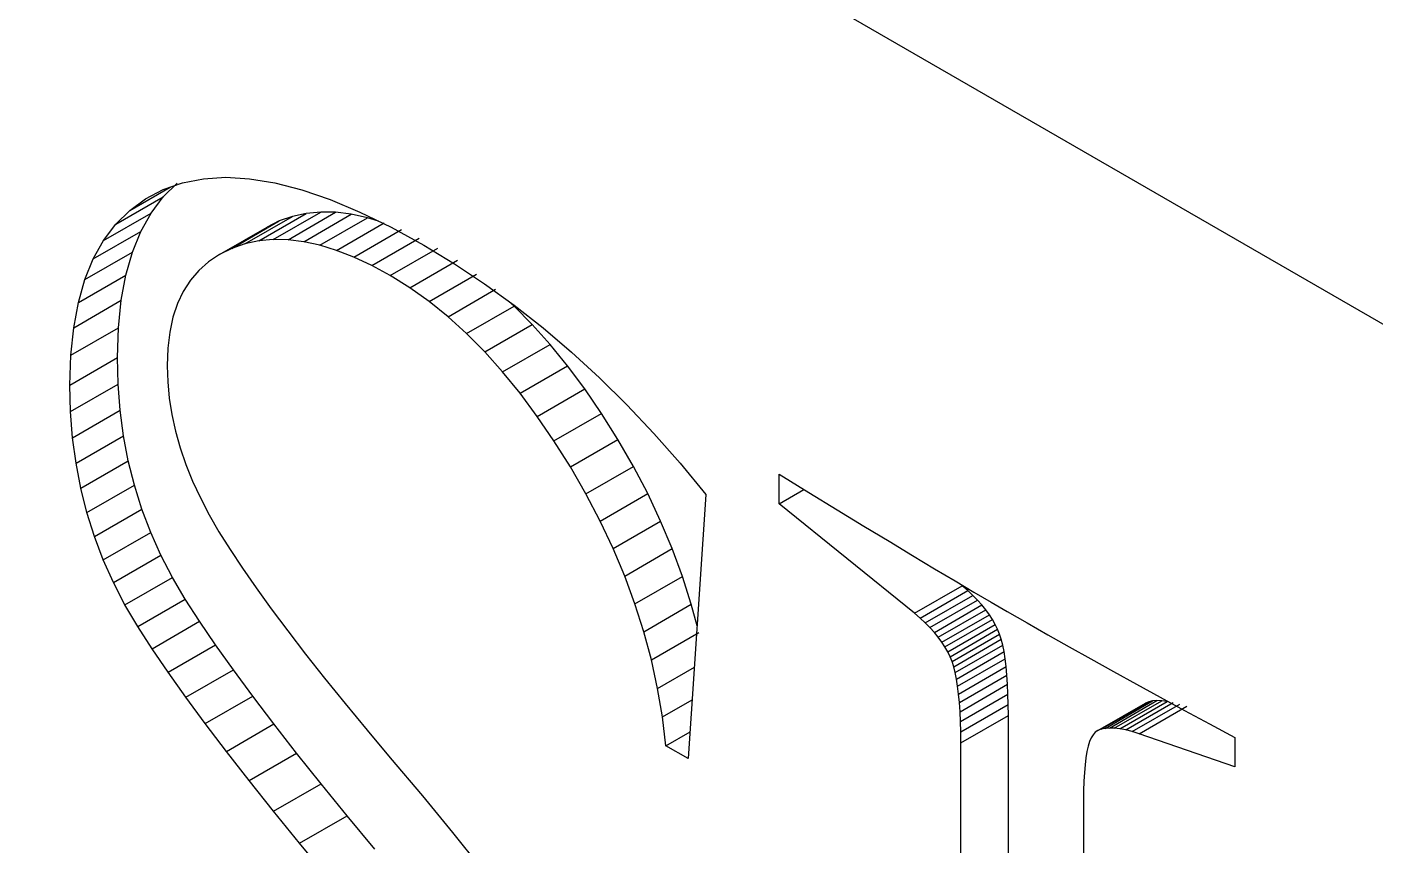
# Model space of a CAD drawing. Header units: millimetres. Extents: x 98 to 524, y -2487 to -1043.
# Drawn here: x 269.59 to 271.595, y -1259.02 to -1257.803 of the extents above; entities that cross this region are included whole.
import ezdxf

# ---------------------------------------------------------------- set-up
doc = ezdxf.new("R2010")
doc.units = ezdxf.units.MM
doc.layers.get('0').update_dxf_attribs({"lineweight": 18})

msp = doc.modelspace()

# ---------------------------------------------------------------- linework, layer by layer
at = {"color": 7, "lineweight": -3, "ltscale": 0.265362}
msp.add_line((272.784, -1258.9251), (263.5916, -1253.6179), dxfattribs=at)
at = {"color": 7, "lineweight": -3, "ltscale": 0.000790478}
msp.add_line((269.821, -1258.0346), (269.8521, -1258.0286), dxfattribs=at)
at = {"color": 7, "lineweight": -3, "ltscale": 0.000832655}
msp.add_line((269.8521, -1258.0286), (269.8853, -1258.0266), dxfattribs=at)
at = {"color": 7, "lineweight": -3, "ltscale": 0.000887785}
msp.add_line((269.8853, -1258.0266), (269.9207, -1258.0288), dxfattribs=at)
at = {"color": 7, "lineweight": -3, "ltscale": 0.000954245}
msp.add_line((269.9207, -1258.0288), (269.9584, -1258.035), dxfattribs=at)
at = {"color": 7, "lineweight": -3, "ltscale": 0.001735}
msp.add_line((269.7423, -1258.0759), (269.8024, -1258.0412), dxfattribs=at)
at = {"color": 7, "lineweight": -3, "ltscale": 0.000744145}
msp.add_line((269.7658, -1258.0586), (269.7922, -1258.0448), dxfattribs=at)
at = {"color": 7, "lineweight": -3, "ltscale": 0.000764178}
msp.add_line((269.7922, -1258.0448), (269.821, -1258.0346), dxfattribs=at)
at = {"color": 7, "lineweight": -3, "ltscale": 0.00073235}
for p, q in [((269.7922, -1258.0557), (269.813, -1258.0351)), ((269.7215, -1258.0965), (269.7423, -1258.0759))]:
    msp.add_line(p, q, dxfattribs=at)
at = {"color": 7, "lineweight": -3, "ltscale": 0.001029}
for p, q in [((269.9584, -1258.035), (269.9983, -1258.0453)), ((270.3936, -1258.307), (270.3676, -1258.2751)), ((270.3229, -1258.3478), (270.2969, -1258.3159))]:
    msp.add_line(p, q, dxfattribs=at)
at = {"color": 7, "lineweight": -3, "ltscale": 0.001111}
msp.add_line((269.9983, -1258.0453), (270.0403, -1258.0598), dxfattribs=at)
at = {"color": 7, "lineweight": -3, "ltscale": 0.002041}
for p, q in [((269.7215, -1258.0965), (269.7922, -1258.0557)), ((269.7034, -1258.1205), (269.7741, -1258.0797)), ((269.8941, -1258.1323), (269.9648, -1258.0915)), ((269.9137, -1258.1255), (269.9845, -1258.0847)), ((269.9343, -1258.121), (270.005, -1258.0802)), ((269.9779, -1258.1194), (270.0486, -1258.0786)), ((270.0011, -1258.1223), (270.0718, -1258.0814)), ((270.0251, -1258.1275), (270.0958, -1258.0867)), ((269.6882, -1258.1479), (269.7589, -1258.1071)), ((269.8759, -1258.1414), (269.9466, -1258.1005)), ((270.05, -1258.1352), (270.1207, -1258.0943)), ((270.0758, -1258.1453), (270.1465, -1258.1044)), ((270.1024, -1258.1578), (270.1731, -1258.1169)), ((270.13, -1258.1727), (270.2007, -1258.1319)), ((269.6757, -1258.1787), (269.7464, -1258.1379)), ((270.1591, -1258.1908), (270.2298, -1258.15)), ((269.666, -1258.2128), (269.7367, -1258.172)), ((270.1877, -1258.2112), (270.2584, -1258.1704)), ((270.2158, -1258.234), (270.2865, -1258.1931)), ((269.6591, -1258.2504), (269.7298, -1258.2095)), ((270.2433, -1258.259), (270.3141, -1258.2182)), ((269.6549, -1258.2913), (269.7256, -1258.2504)), ((270.2704, -1258.2863), (270.3411, -1258.2455)), ((270.2969, -1258.3159), (270.3676, -1258.2751)), ((269.6535, -1258.3356), (269.7242, -1258.2947)), ((270.3229, -1258.3478), (270.3936, -1258.307)), ((269.6545, -1258.3751), (269.7252, -1258.3343)), ((270.3484, -1258.3821), (270.4191, -1258.3412)), ((269.6575, -1258.4139), (269.7283, -1258.3731)), ((270.3734, -1258.4186), (270.4441, -1258.3777)), ((269.6626, -1258.4518), (269.7333, -1258.411)), ((270.3978, -1258.4574), (270.4685, -1258.4165)), ((269.6696, -1258.489), (269.7403, -1258.4481)), ((270.421, -1258.4975), (270.4917, -1258.4567)), ((269.6787, -1258.5253), (269.7494, -1258.4845)), ((270.4422, -1258.5379), (270.5129, -1258.4971)), ((269.6898, -1258.5608), (269.7605, -1258.52)), ((269.7029, -1258.5955), (269.7736, -1258.5547)), ((270.4614, -1258.5786), (270.5321, -1258.5378)), ((269.718, -1258.6294), (269.7887, -1258.5886)), ((270.4786, -1258.6196), (270.5493, -1258.5788)), ((269.7351, -1258.6625), (269.8058, -1258.6217)), ((270.4938, -1258.6609), (270.5645, -1258.6201)), ((270.9098, -1258.675), (270.9805, -1258.6341)), ((269.7543, -1258.6948), (269.825, -1258.654)), ((270.918, -1258.6821), (270.9888, -1258.6413)), ((270.9257, -1258.6892), (270.9964, -1258.6484)), ((270.507, -1258.7025), (270.5777, -1258.6617)), ((270.9327, -1258.6964), (271.0034, -1258.6556)), ((270.9392, -1258.7035), (271.0099, -1258.6627)), ((270.9451, -1258.7107), (271.0158, -1258.6699)), ((269.7757, -1258.7277), (269.8464, -1258.6869)), ((270.9503, -1258.7179), (271.021, -1258.6771)), ((270.955, -1258.7251), (271.0257, -1258.6843)), ((270.9591, -1258.7323), (271.0298, -1258.6915)), ((270.5183, -1258.7445), (270.589, -1258.7036)), ((270.9626, -1258.7396), (271.0333, -1258.6987)), ((270.9655, -1258.7468), (271.0362, -1258.706)), ((270.968, -1258.7546), (271.0387, -1258.7137)), ((269.7995, -1258.7628), (269.8702, -1258.7219)), ((270.9702, -1258.7633), (271.0409, -1258.7224)), ((270.9722, -1258.7729), (271.0429, -1258.7321)), ((270.9738, -1258.7836), (271.0446, -1258.7428)), ((270.9753, -1258.7952), (271.046, -1258.7544)), ((269.8259, -1258.7999), (269.8966, -1258.7591)), ((270.9765, -1258.8078), (271.0472, -1258.767)), ((270.9774, -1258.8214), (271.0481, -1258.7806)), ((270.978, -1258.8359), (271.0487, -1258.7951)), ((269.8548, -1258.8391), (269.9255, -1258.7983)), ((270.9784, -1258.8514), (271.0491, -1258.8106)), ((271.1826, -1258.8494), (271.2533, -1258.8086)), ((271.1874, -1258.8474), (271.2581, -1258.8066)), ((271.1931, -1258.8462), (271.2638, -1258.8054)), ((271.1996, -1258.8457), (271.2703, -1258.8049)), ((271.2068, -1258.8459), (271.2776, -1258.8051)), ((271.2149, -1258.8469), (271.2856, -1258.8061)), ((271.2335, -1258.851), (271.3042, -1258.8102)), ((271.244, -1258.8542), (271.3147, -1258.8134)), ((270.9785, -1258.8679), (271.0493, -1258.8271)), ((269.8861, -1258.8804), (269.9568, -1258.8396)), ((269.9199, -1258.9238), (269.9906, -1258.883)), ((269.9563, -1258.9693), (270.027, -1258.9285)), ((269.9951, -1259.0169), (270.0658, -1258.9761))]:
    msp.add_line(p, q, dxfattribs=at)
at = {"color": 7, "lineweight": -3, "ltscale": 0.000730186}
msp.add_line((269.7423, -1258.0759), (269.7658, -1258.0586), dxfattribs=at)
at = {"color": 7, "lineweight": -3, "ltscale": 0.00075058}
msp.add_line((269.7741, -1258.0797), (269.7922, -1258.0557), dxfattribs=at)
at = {"color": 7, "lineweight": -3, "ltscale": 0.001199}
msp.add_line((270.0403, -1258.0598), (270.0846, -1258.0783), dxfattribs=at)
at = {"color": 7, "lineweight": -3, "ltscale": 0.000783975}
msp.add_line((269.7589, -1258.1071), (269.7741, -1258.0797), dxfattribs=at)
at = {"color": 7, "lineweight": -3, "ltscale": 0.00050839}
msp.add_line((269.9648, -1258.0915), (269.9466, -1258.1005), dxfattribs=at)
at = {"color": 7, "lineweight": -3, "ltscale": 0.002042}
for p, q in [((269.9556, -1258.119), (270.0264, -1258.0782)), ((271.2238, -1258.8486), (271.2945, -1258.8078))]:
    msp.add_line(p, q, dxfattribs=at)
at = {"color": 7, "lineweight": -3, "ltscale": 0.000520097}
for p, q in [((269.9845, -1258.0847), (269.9648, -1258.0915)), ((269.9137, -1258.1255), (269.8941, -1258.1323))]:
    msp.add_line(p, q, dxfattribs=at)
at = {"color": 7, "lineweight": -3, "ltscale": 0.000524948}
msp.add_line((270.005, -1258.0802), (269.9845, -1258.0847), dxfattribs=at)
at = {"color": 7, "lineweight": -3, "ltscale": 0.000537222}
msp.add_line((270.0264, -1258.0782), (270.005, -1258.0802), dxfattribs=at)
at = {"color": 7, "lineweight": -3, "ltscale": 0.00055666}
msp.add_line((270.0486, -1258.0786), (270.0264, -1258.0782), dxfattribs=at)
at = {"color": 7, "lineweight": -3, "ltscale": 0.000582977}
msp.add_line((270.0718, -1258.0814), (270.0486, -1258.0786), dxfattribs=at)
at = {"color": 7, "lineweight": -3, "ltscale": 0.000614606}
for p, q in [((270.0958, -1258.0867), (270.0718, -1258.0814)), ((270.0251, -1258.1275), (270.0011, -1258.1223))]:
    msp.add_line(p, q, dxfattribs=at)
at = {"color": 7, "lineweight": -3, "ltscale": 0.001292}
msp.add_line((270.0846, -1258.0783), (270.1311, -1258.1009), dxfattribs=at)
at = {"color": 7, "lineweight": -3, "ltscale": 0.000434744}
msp.add_line((270.1124, -1258.0918), (270.0958, -1258.0867), dxfattribs=at)
at = {"color": 7, "lineweight": -3, "ltscale": 0.000750885}
msp.add_line((269.7034, -1258.1205), (269.7215, -1258.0965), dxfattribs=at)
at = {"color": 7, "lineweight": -3, "ltscale": 0.000829938}
msp.add_line((269.7464, -1258.1379), (269.7589, -1258.1071), dxfattribs=at)
at = {"color": 7, "lineweight": -3, "ltscale": 0.001388}
msp.add_line((270.1311, -1258.1009), (270.1797, -1258.1276), dxfattribs=at)
at = {"color": 7, "lineweight": -3, "ltscale": 0.000783827}
msp.add_line((269.6882, -1258.1479), (269.7034, -1258.1205), dxfattribs=at)
at = {"color": 7, "lineweight": -3, "ltscale": 0.000508559}
msp.add_line((269.8941, -1258.1323), (269.8759, -1258.1414), dxfattribs=at)
at = {"color": 7, "lineweight": -3, "ltscale": 0.000524575}
msp.add_line((269.9343, -1258.121), (269.9137, -1258.1255), dxfattribs=at)
at = {"color": 7, "lineweight": -3, "ltscale": 0.000537186}
msp.add_line((269.9556, -1258.119), (269.9343, -1258.121), dxfattribs=at)
at = {"color": 7, "lineweight": -3, "ltscale": 0.000557034}
msp.add_line((269.9779, -1258.1194), (269.9556, -1258.119), dxfattribs=at)
at = {"color": 7, "lineweight": -3, "ltscale": 0.000583023}
msp.add_line((270.0011, -1258.1223), (269.9779, -1258.1194), dxfattribs=at)
at = {"color": 7, "lineweight": -3, "ltscale": 0.000651345}
msp.add_line((270.05, -1258.1352), (270.0251, -1258.1275), dxfattribs=at)
at = {"color": 7, "lineweight": -3, "ltscale": 0.001332}
msp.add_line((270.1797, -1258.1276), (270.2253, -1258.1552), dxfattribs=at)
at = {"color": 7, "lineweight": -3, "ltscale": 0.000830148}
msp.add_line((269.6757, -1258.1787), (269.6882, -1258.1479), dxfattribs=at)
at = {"color": 7, "lineweight": -3, "ltscale": 0.000887638}
for p, q in [((269.7367, -1258.172), (269.7464, -1258.1379)), ((269.666, -1258.2128), (269.6757, -1258.1787))]:
    msp.add_line(p, q, dxfattribs=at)
at = {"color": 7, "lineweight": -3, "ltscale": 0.00048102}
msp.add_line((269.8595, -1258.1522), (269.8451, -1258.165), dxfattribs=at)
at = {"color": 7, "lineweight": -3, "ltscale": 0.000490492}
msp.add_line((269.8759, -1258.1414), (269.8595, -1258.1522), dxfattribs=at)
at = {"color": 7, "lineweight": -3, "ltscale": 0.000692025}
msp.add_line((270.0758, -1258.1453), (270.05, -1258.1352), dxfattribs=at)
at = {"color": 7, "lineweight": -3, "ltscale": 0.000736188}
msp.add_line((270.1024, -1258.1578), (270.0758, -1258.1453), dxfattribs=at)
at = {"color": 7, "lineweight": -3, "ltscale": 0.000954263}
for p, q in [((269.7298, -1258.2095), (269.7367, -1258.172)), ((269.6591, -1258.2504), (269.666, -1258.2128))]:
    msp.add_line(p, q, dxfattribs=at)
at = {"color": 7, "lineweight": -3, "ltscale": 0.000481125}
msp.add_line((269.8451, -1258.165), (269.8327, -1258.1796), dxfattribs=at)
at = {"color": 7, "lineweight": -3, "ltscale": 0.000783311}
msp.add_line((270.13, -1258.1727), (270.1024, -1258.1578), dxfattribs=at)
at = {"color": 7, "lineweight": -3, "ltscale": 0.000857522}
msp.add_line((270.1591, -1258.1908), (270.13, -1258.1727), dxfattribs=at)
at = {"color": 7, "lineweight": -3, "ltscale": 0.001344}
msp.add_line((270.2253, -1258.1552), (270.2701, -1258.1849), dxfattribs=at)
at = {"color": 7, "lineweight": -3, "ltscale": 0.000489946}
msp.add_line((269.8327, -1258.1796), (269.8221, -1258.1962), dxfattribs=at)
at = {"color": 7, "lineweight": -3, "ltscale": 0.000878695}
msp.add_line((270.1877, -1258.2112), (270.1591, -1258.1908), dxfattribs=at)
at = {"color": 7, "lineweight": -3, "ltscale": 0.001357}
msp.add_line((270.2701, -1258.1849), (270.3141, -1258.2167), dxfattribs=at)
at = {"color": 7, "lineweight": -3, "ltscale": 0.001028}
for p, q in [((269.7256, -1258.2504), (269.7298, -1258.2095)), ((269.6549, -1258.2913), (269.6591, -1258.2504)), ((271.2751, -1258.7997), (271.3112, -1258.8194))]:
    msp.add_line(p, q, dxfattribs=at)
at = {"color": 7, "lineweight": -3, "ltscale": 0.000507854}
msp.add_line((269.8221, -1258.1962), (269.8135, -1258.2145), dxfattribs=at)
at = {"color": 7, "lineweight": -3, "ltscale": 0.000903238}
msp.add_line((270.2158, -1258.234), (270.1877, -1258.2112), dxfattribs=at)
at = {"color": 7, "lineweight": -3, "ltscale": 0.000270333}
msp.add_line((270.3141, -1258.2182), (270.306, -1258.2109), dxfattribs=at)
at = {"color": 7, "lineweight": -3, "ltscale": 0.000533312}
msp.add_line((269.8135, -1258.2145), (269.8067, -1258.2348), dxfattribs=at)
at = {"color": 7, "lineweight": -3, "ltscale": 0.000930601}
msp.add_line((270.2433, -1258.259), (270.2158, -1258.234), dxfattribs=at)
at = {"color": 7, "lineweight": -3, "ltscale": 0.001373}
msp.add_line((270.3141, -1258.2167), (270.3572, -1258.2506), dxfattribs=at)
at = {"color": 7, "lineweight": -3, "ltscale": 0.000961094}
for p, q in [((270.3411, -1258.2455), (270.3141, -1258.2182)), ((270.2704, -1258.2863), (270.2433, -1258.259))]:
    msp.add_line(p, q, dxfattribs=at)
at = {"color": 7, "lineweight": -3, "ltscale": 0.001108}
for p, q in [((269.7242, -1258.2947), (269.7256, -1258.2504)), ((269.6535, -1258.3356), (269.6549, -1258.2913))]:
    msp.add_line(p, q, dxfattribs=at)
at = {"color": 7, "lineweight": -3, "ltscale": 0.000566406}
msp.add_line((269.8067, -1258.2348), (269.8019, -1258.2569), dxfattribs=at)
at = {"color": 7, "lineweight": -3, "ltscale": 0.000993882}
for p, q in [((270.3676, -1258.2751), (270.3411, -1258.2455)), ((270.2969, -1258.3159), (270.2704, -1258.2863))]:
    msp.add_line(p, q, dxfattribs=at)
at = {"color": 7, "lineweight": -3, "ltscale": 0.00139}
msp.add_line((270.3572, -1258.2506), (270.3996, -1258.2866), dxfattribs=at)
at = {"color": 7, "lineweight": -3, "ltscale": 0.000604746}
msp.add_line((269.8019, -1258.2569), (269.7991, -1258.2809), dxfattribs=at)
at = {"color": 7, "lineweight": -3, "ltscale": 0.000647419}
msp.add_line((269.7991, -1258.2809), (269.7981, -1258.3068), dxfattribs=at)
at = {"color": 7, "lineweight": -3, "ltscale": 0.00141}
msp.add_line((270.3996, -1258.2866), (270.4411, -1258.3248), dxfattribs=at)
at = {"color": 7, "lineweight": -3, "ltscale": 0.000989471}
msp.add_line((269.7252, -1258.3343), (269.7242, -1258.2947), dxfattribs=at)
at = {"color": 7, "lineweight": -3, "ltscale": 0.00060418}
msp.add_line((269.7981, -1258.3068), (269.7989, -1258.331), dxfattribs=at)
at = {"color": 7, "lineweight": -3, "ltscale": 0.001066}
msp.add_line((270.4191, -1258.3412), (270.3936, -1258.307), dxfattribs=at)
at = {"color": 7, "lineweight": -3, "ltscale": 0.000609302}
msp.add_line((269.7989, -1258.331), (269.8012, -1258.3552), dxfattribs=at)
at = {"color": 7, "lineweight": -3, "ltscale": 0.001432}
msp.add_line((270.4411, -1258.3248), (270.4819, -1258.365), dxfattribs=at)
at = {"color": 7, "lineweight": -3, "ltscale": 0.00098909}
msp.add_line((269.6545, -1258.3751), (269.6535, -1258.3356), dxfattribs=at)
at = {"color": 7, "lineweight": -3, "ltscale": 0.000971492}
msp.add_line((269.7283, -1258.3731), (269.7252, -1258.3343), dxfattribs=at)
at = {"color": 7, "lineweight": -3, "ltscale": 0.001067}
msp.add_line((270.3484, -1258.3821), (270.3229, -1258.3478), dxfattribs=at)
at = {"color": 7, "lineweight": -3, "ltscale": 0.001106}
msp.add_line((270.4441, -1258.3777), (270.4191, -1258.3412), dxfattribs=at)
at = {"color": 7, "lineweight": -3, "ltscale": 0.000957031}
msp.add_line((269.7333, -1258.411), (269.7283, -1258.3731), dxfattribs=at)
at = {"color": 7, "lineweight": -3, "ltscale": 0.000617499}
msp.add_line((269.8012, -1258.3552), (269.805, -1258.3796), dxfattribs=at)
at = {"color": 7, "lineweight": -3, "ltscale": 0.001456}
for p, q in [((270.4819, -1258.365), (270.5218, -1258.4074)), ((270.027, -1258.9285), (269.9906, -1258.883))]:
    msp.add_line(p, q, dxfattribs=at)
at = {"color": 7, "lineweight": -3, "ltscale": 0.000971873}
msp.add_line((269.6575, -1258.4139), (269.6545, -1258.3751), dxfattribs=at)
at = {"color": 7, "lineweight": -3, "ltscale": 0.000627637}
msp.add_line((269.805, -1258.3796), (269.8104, -1258.4042), dxfattribs=at)
at = {"color": 7, "lineweight": -3, "ltscale": 0.001105}
msp.add_line((270.3734, -1258.4186), (270.3484, -1258.3821), dxfattribs=at)
at = {"color": 7, "lineweight": -3, "ltscale": 0.001146}
msp.add_line((270.4685, -1258.4165), (270.4441, -1258.3777), dxfattribs=at)
at = {"color": 7, "lineweight": -3, "ltscale": 0.000956652}
msp.add_line((269.6626, -1258.4518), (269.6575, -1258.4139), dxfattribs=at)
at = {"color": 7, "lineweight": -3, "ltscale": 0.000944701}
msp.add_line((269.7403, -1258.4481), (269.7333, -1258.411), dxfattribs=at)
at = {"color": 7, "lineweight": -3, "ltscale": 0.000640057}
msp.add_line((269.8104, -1258.4042), (269.8174, -1258.4288), dxfattribs=at)
at = {"color": 7, "lineweight": -3, "ltscale": 0.001481}
msp.add_line((270.5218, -1258.4074), (270.561, -1258.4518), dxfattribs=at)
at = {"color": 7, "lineweight": -3, "ltscale": 0.000653963}
msp.add_line((269.8174, -1258.4288), (269.8258, -1258.4536), dxfattribs=at)
at = {"color": 7, "lineweight": -3, "ltscale": 0.001147}
msp.add_line((270.3978, -1258.4574), (270.3734, -1258.4186), dxfattribs=at)
at = {"color": 7, "lineweight": -3, "ltscale": 0.001158}
for p, q in [((270.4917, -1258.4567), (270.4685, -1258.4165)), ((270.421, -1258.4975), (270.3978, -1258.4574))]:
    msp.add_line(p, q, dxfattribs=at)
at = {"color": 7, "lineweight": -3, "ltscale": 0.000945075}
msp.add_line((269.6696, -1258.489), (269.6626, -1258.4518), dxfattribs=at)
at = {"color": 7, "lineweight": -3, "ltscale": 0.000936117}
msp.add_line((269.7494, -1258.4845), (269.7403, -1258.4481), dxfattribs=at)
at = {"color": 7, "lineweight": -3, "ltscale": 0.00067097}
msp.add_line((269.8258, -1258.4536), (269.8358, -1258.4785), dxfattribs=at)
at = {"color": 7, "lineweight": -3, "ltscale": 0.001508}
msp.add_line((270.561, -1258.4518), (270.5993, -1258.4984), dxfattribs=at)
at = {"color": 7, "lineweight": -3, "ltscale": 0.00114}
for p, q in [((270.5129, -1258.4971), (270.4917, -1258.4567)), ((270.4422, -1258.5379), (270.421, -1258.4975))]:
    msp.add_line(p, q, dxfattribs=at)
at = {"color": 7, "lineweight": -3, "ltscale": 0.001095}
for p, q in [((270.7083, -1258.5121), (270.7083, -1258.4683)), ((271.3862, -1258.8597), (271.3862, -1258.9035))]:
    msp.add_line(p, q, dxfattribs=at)
at = {"color": 7, "lineweight": -3, "ltscale": 0.001301}
msp.add_line((270.7083, -1258.4683), (270.7527, -1258.4955), dxfattribs=at)
at = {"color": 7, "lineweight": -3, "ltscale": 0.000935747}
msp.add_line((269.6787, -1258.5253), (269.6696, -1258.489), dxfattribs=at)
at = {"color": 7, "lineweight": -3, "ltscale": 0.000930243}
msp.add_line((269.7605, -1258.52), (269.7494, -1258.4845), dxfattribs=at)
at = {"color": 7, "lineweight": -3, "ltscale": 0.000688509}
msp.add_line((269.8358, -1258.4785), (269.8474, -1258.5035), dxfattribs=at)
at = {"color": 7, "lineweight": -3, "ltscale": 0.001062}
msp.add_line((270.7083, -1258.5121), (270.7451, -1258.4909), dxfattribs=at)
at = {"color": 7, "lineweight": -3, "ltscale": 0.000708761}
msp.add_line((269.8474, -1258.5035), (269.8605, -1258.5286), dxfattribs=at)
at = {"color": 7, "lineweight": -3, "ltscale": 0.001126}
msp.add_line((270.5321, -1258.5378), (270.5129, -1258.4971), dxfattribs=at)
at = {"color": 7, "lineweight": -3, "ltscale": 0.009841}
msp.add_line((270.5993, -1258.4984), (270.5732, -1258.8912), dxfattribs=at)
at = {"color": 7, "lineweight": -3, "ltscale": 0.006477}
msp.add_line((270.9098, -1258.675), (270.7083, -1258.5121), dxfattribs=at)
at = {"color": 7, "lineweight": -3, "ltscale": 0.001231}
msp.add_line((270.7527, -1258.4955), (270.7947, -1258.5211), dxfattribs=at)
at = {"color": 7, "lineweight": -3, "ltscale": 0.000930608}
msp.add_line((269.6898, -1258.5608), (269.6787, -1258.5253), dxfattribs=at)
at = {"color": 7, "lineweight": -3, "ltscale": 0.000927647}
for p, q in [((269.7736, -1258.5547), (269.7605, -1258.52)), ((269.7029, -1258.5955), (269.6898, -1258.5608))]:
    msp.add_line(p, q, dxfattribs=at)
at = {"color": 7, "lineweight": -3, "ltscale": 0.000729666}
msp.add_line((269.8605, -1258.5286), (269.8751, -1258.5539), dxfattribs=at)
at = {"color": 7, "lineweight": -3, "ltscale": 0.001162}
msp.add_line((270.7947, -1258.5211), (270.8344, -1258.5453), dxfattribs=at)
at = {"color": 7, "lineweight": -3, "ltscale": 0.000927951}
msp.add_line((269.7887, -1258.5886), (269.7736, -1258.5547), dxfattribs=at)
at = {"color": 7, "lineweight": -3, "ltscale": 0.000771677}
msp.add_line((269.8751, -1258.5539), (269.8916, -1258.58), dxfattribs=at)
at = {"color": 7, "lineweight": -3, "ltscale": 0.001125}
msp.add_line((270.4614, -1258.5786), (270.4422, -1258.5379), dxfattribs=at)
at = {"color": 7, "lineweight": -3, "ltscale": 0.001112}
for p, q in [((270.5493, -1258.5788), (270.5321, -1258.5378)), ((270.4786, -1258.6196), (270.4614, -1258.5786))]:
    msp.add_line(p, q, dxfattribs=at)
at = {"color": 7, "lineweight": -3, "ltscale": 0.001093}
msp.add_line((270.8344, -1258.5453), (270.8718, -1258.568), dxfattribs=at)
at = {"color": 7, "lineweight": -3, "ltscale": 0.001023}
msp.add_line((270.8718, -1258.568), (270.9068, -1258.5891), dxfattribs=at)
at = {"color": 7, "lineweight": -3, "ltscale": 0.000931555}
for p, q in [((269.8058, -1258.6217), (269.7887, -1258.5886)), ((269.7351, -1258.6625), (269.718, -1258.6294))]:
    msp.add_line(p, q, dxfattribs=at)
at = {"color": 7, "lineweight": -3, "ltscale": 0.000833924}
msp.add_line((269.8916, -1258.58), (269.91, -1258.6078), dxfattribs=at)
at = {"color": 7, "lineweight": -3, "ltscale": 0.0011}
msp.add_line((270.5645, -1258.6201), (270.5493, -1258.5788), dxfattribs=at)
at = {"color": 7, "lineweight": -3, "ltscale": 0.000954565}
msp.add_line((270.9068, -1258.5891), (270.9396, -1258.6087), dxfattribs=at)
at = {"color": 7, "lineweight": -3, "ltscale": 0.000927602}
msp.add_line((269.718, -1258.6294), (269.7029, -1258.5955), dxfattribs=at)
at = {"color": 7, "lineweight": -3, "ltscale": 0.000896387}
msp.add_line((269.91, -1258.6078), (269.9304, -1258.6373), dxfattribs=at)
at = {"color": 7, "lineweight": -3, "ltscale": 0.000885287}
msp.add_line((270.9396, -1258.6087), (270.97, -1258.6269), dxfattribs=at)
at = {"color": 7, "lineweight": -3, "ltscale": 0.000938484}
for p, q in [((269.825, -1258.654), (269.8058, -1258.6217)), ((269.7543, -1258.6948), (269.7351, -1258.6625))]:
    msp.add_line(p, q, dxfattribs=at)
at = {"color": 7, "lineweight": -3, "ltscale": 0.001101}
msp.add_line((270.4938, -1258.6609), (270.4786, -1258.6196), dxfattribs=at)
at = {"color": 7, "lineweight": -3, "ltscale": 0.001092}
for p, q in [((270.5777, -1258.6617), (270.5645, -1258.6201)), ((270.507, -1258.7025), (270.4938, -1258.6609))]:
    msp.add_line(p, q, dxfattribs=at)
at = {"color": 7, "lineweight": -3, "ltscale": 0.000815953}
msp.add_line((270.97, -1258.6269), (270.9981, -1258.6435), dxfattribs=at)
at = {"color": 7, "lineweight": -3, "ltscale": 0.000272341}
for p, q in [((270.9888, -1258.6413), (270.9805, -1258.6341)), ((270.918, -1258.6821), (270.9098, -1258.675))]:
    msp.add_line(p, q, dxfattribs=at)
at = {"color": 7, "lineweight": -3, "ltscale": 0.000982007}
for p, q in [((269.8464, -1258.6869), (269.825, -1258.654)), ((269.7757, -1258.7277), (269.7543, -1258.6948))]:
    msp.add_line(p, q, dxfattribs=at)
at = {"color": 7, "lineweight": -3, "ltscale": 0.00095955}
msp.add_line((269.9304, -1258.6373), (269.9529, -1258.6684), dxfattribs=at)
at = {"color": 7, "lineweight": -3, "ltscale": 0.00026099}
msp.add_line((270.9964, -1258.6484), (270.9888, -1258.6413), dxfattribs=at)
at = {"color": 7, "lineweight": -3, "ltscale": 0.000251403}
msp.add_line((271.0034, -1258.6556), (270.9964, -1258.6484), dxfattribs=at)
at = {"color": 7, "lineweight": -3, "ltscale": 0.00074669}
msp.add_line((270.9981, -1258.6435), (271.0238, -1258.6586), dxfattribs=at)
at = {"color": 7, "lineweight": -3, "ltscale": 0.001022}
msp.add_line((269.9529, -1258.6684), (269.9774, -1258.7011), dxfattribs=at)
at = {"color": 7, "lineweight": -3, "ltscale": 0.000828172}
msp.add_line((270.5863, -1258.6937), (270.5777, -1258.6617), dxfattribs=at)
at = {"color": 7, "lineweight": -3, "ltscale": 0.000240928}
msp.add_line((271.0099, -1258.6627), (271.0034, -1258.6556), dxfattribs=at)
at = {"color": 7, "lineweight": -3, "ltscale": 0.00023206}
msp.add_line((271.0158, -1258.6699), (271.0099, -1258.6627), dxfattribs=at)
at = {"color": 7, "lineweight": -3, "ltscale": 0.000222716}
msp.add_line((271.021, -1258.6771), (271.0158, -1258.6699), dxfattribs=at)
at = {"color": 7, "lineweight": -3, "ltscale": 0.000677766}
msp.add_line((271.0238, -1258.6586), (271.0473, -1258.6722), dxfattribs=at)
at = {"color": 7, "lineweight": -3, "ltscale": 0.000860387}
msp.add_line((271.0473, -1258.6722), (271.0771, -1258.6894), dxfattribs=at)
at = {"color": 7, "lineweight": -3, "ltscale": 0.00106}
for p, q in [((269.8702, -1258.7219), (269.8464, -1258.6869)), ((269.7995, -1258.7628), (269.7757, -1258.7277))]:
    msp.add_line(p, q, dxfattribs=at)
at = {"color": 7, "lineweight": -3, "ltscale": 0.000261251}
msp.add_line((270.9257, -1258.6892), (270.918, -1258.6821), dxfattribs=at)
at = {"color": 7, "lineweight": -3, "ltscale": 0.000251131}
msp.add_line((270.9327, -1258.6964), (270.9257, -1258.6892), dxfattribs=at)
at = {"color": 7, "lineweight": -3, "ltscale": 0.000214789}
msp.add_line((271.0257, -1258.6843), (271.021, -1258.6771), dxfattribs=at)
at = {"color": 7, "lineweight": -3, "ltscale": 0.000207385}
for p, q in [((271.0298, -1258.6915), (271.0257, -1258.6843)), ((270.9591, -1258.7323), (270.955, -1258.7251))]:
    msp.add_line(p, q, dxfattribs=at)
at = {"color": 7, "lineweight": -3, "ltscale": 0.000200813}
for p, q in [((271.0333, -1258.6987), (271.0298, -1258.6915)), ((270.9626, -1258.7396), (270.9591, -1258.7323))]:
    msp.add_line(p, q, dxfattribs=at)
at = {"color": 7, "lineweight": -3, "ltscale": 0.000884659}
msp.add_line((271.0771, -1258.6894), (271.1079, -1258.7069), dxfattribs=at)
at = {"color": 7, "lineweight": -3, "ltscale": 0.001086}
msp.add_line((269.9774, -1258.7011), (270.0038, -1258.7356), dxfattribs=at)
at = {"color": 7, "lineweight": -3, "ltscale": 0.001085}
msp.add_line((270.5183, -1258.7445), (270.507, -1258.7025), dxfattribs=at)
at = {"color": 7, "lineweight": -3, "ltscale": 0.000241211}
msp.add_line((270.9392, -1258.7035), (270.9327, -1258.6964), dxfattribs=at)
at = {"color": 7, "lineweight": -3, "ltscale": 0.000231523}
msp.add_line((270.9451, -1258.7107), (270.9392, -1258.7035), dxfattribs=at)
at = {"color": 7, "lineweight": -3, "ltscale": 0.000222942}
msp.add_line((270.9503, -1258.7179), (270.9451, -1258.7107), dxfattribs=at)
at = {"color": 7, "lineweight": -3, "ltscale": 0.000195156}
for p, q in [((271.0362, -1258.706), (271.0333, -1258.6987)), ((270.9655, -1258.7468), (270.9626, -1258.7396))]:
    msp.add_line(p, q, dxfattribs=at)
at = {"color": 7, "lineweight": -3, "ltscale": 0.000203155}
for p, q in [((271.0387, -1258.7137), (271.0362, -1258.706)), ((270.968, -1258.7546), (270.9655, -1258.7468))]:
    msp.add_line(p, q, dxfattribs=at)
at = {"color": 7, "lineweight": -3, "ltscale": 0.000225102}
msp.add_line((271.0409, -1258.7224), (271.0387, -1258.7137), dxfattribs=at)
at = {"color": 7, "lineweight": -3, "ltscale": 0.000908377}
msp.add_line((271.1079, -1258.7069), (271.1395, -1258.7247), dxfattribs=at)
at = {"color": 7, "lineweight": -3, "ltscale": 0.001138}
for p, q in [((269.8966, -1258.7591), (269.8702, -1258.7219)), ((269.8259, -1258.7999), (269.7995, -1258.7628))]:
    msp.add_line(p, q, dxfattribs=at)
at = {"color": 7, "lineweight": -3, "ltscale": 0.000215109}
msp.add_line((270.955, -1258.7251), (270.9503, -1258.7179), dxfattribs=at)
at = {"color": 7, "lineweight": -3, "ltscale": 0.000246732}
for p, q in [((271.0429, -1258.7321), (271.0409, -1258.7224)), ((270.9722, -1258.7729), (270.9702, -1258.7633))]:
    msp.add_line(p, q, dxfattribs=at)
at = {"color": 7, "lineweight": -3, "ltscale": 0.000269612}
msp.add_line((271.0446, -1258.7428), (271.0429, -1258.7321), dxfattribs=at)
at = {"color": 7, "lineweight": -3, "ltscale": 0.000932483}
msp.add_line((271.1395, -1258.7247), (271.1721, -1258.743), dxfattribs=at)
at = {"color": 7, "lineweight": -3, "ltscale": 0.001149}
msp.add_line((270.0038, -1258.7356), (270.0323, -1258.7716), dxfattribs=at)
at = {"color": 7, "lineweight": -3, "ltscale": 0.001081}
msp.add_line((270.5275, -1258.7867), (270.5183, -1258.7445), dxfattribs=at)
at = {"color": 7, "lineweight": -3, "ltscale": 0.00158}
msp.add_line((270.5275, -1258.7867), (270.5822, -1258.7551), dxfattribs=at)
at = {"color": 7, "lineweight": -3, "ltscale": 0.000224733}
msp.add_line((270.9702, -1258.7633), (270.968, -1258.7546), dxfattribs=at)
at = {"color": 7, "lineweight": -3, "ltscale": 0.000292883}
for p, q in [((271.046, -1258.7544), (271.0446, -1258.7428)), ((270.9753, -1258.7952), (270.9738, -1258.7836))]:
    msp.add_line(p, q, dxfattribs=at)
at = {"color": 7, "lineweight": -3, "ltscale": 0.00031646}
msp.add_line((271.0472, -1258.767), (271.046, -1258.7544), dxfattribs=at)
at = {"color": 7, "lineweight": -3, "ltscale": 0.000956413}
msp.add_line((271.1721, -1258.743), (271.2055, -1258.7615), dxfattribs=at)
at = {"color": 7, "lineweight": -3, "ltscale": 0.001217}
for p, q in [((269.9255, -1258.7983), (269.8966, -1258.7591)), ((269.8548, -1258.8391), (269.8259, -1258.7999))]:
    msp.add_line(p, q, dxfattribs=at)
at = {"color": 7, "lineweight": -3, "ltscale": 0.001213}
msp.add_line((270.0323, -1258.7716), (270.0629, -1258.8094), dxfattribs=at)
at = {"color": 7, "lineweight": -3, "ltscale": 0.000269988}
msp.add_line((270.9738, -1258.7836), (270.9722, -1258.7729), dxfattribs=at)
at = {"color": 7, "lineweight": -3, "ltscale": 0.000339898}
for p, q in [((271.0481, -1258.7806), (271.0472, -1258.767)), ((270.9774, -1258.8214), (270.9765, -1258.8078))]:
    msp.add_line(p, q, dxfattribs=at)
at = {"color": 7, "lineweight": -3, "ltscale": 0.000980355}
msp.add_line((271.2055, -1258.7615), (271.2399, -1258.7804), dxfattribs=at)
at = {"color": 7, "lineweight": -3, "ltscale": 0.001078}
for p, q in [((270.5348, -1258.8292), (270.5275, -1258.7867)), ((270.54, -1258.872), (270.5348, -1258.8292))]:
    msp.add_line(p, q, dxfattribs=at)
at = {"color": 7, "lineweight": -3, "ltscale": 0.00031608}
msp.add_line((270.9765, -1258.8078), (270.9753, -1258.7952), dxfattribs=at)
at = {"color": 7, "lineweight": -3, "ltscale": 0.000363894}
for p, q in [((271.0487, -1258.7951), (271.0481, -1258.7806)), ((270.978, -1258.8359), (270.9774, -1258.8214))]:
    msp.add_line(p, q, dxfattribs=at)
at = {"color": 7, "lineweight": -3, "ltscale": 0.0003877}
msp.add_line((271.0491, -1258.8106), (271.0487, -1258.7951), dxfattribs=at)
at = {"color": 7, "lineweight": -3, "ltscale": 0.001004}
msp.add_line((271.2399, -1258.7804), (271.2751, -1258.7997), dxfattribs=at)
at = {"color": 7, "lineweight": -3, "ltscale": 0.001296}
msp.add_line((269.9568, -1258.8396), (269.9255, -1258.7983), dxfattribs=at)
at = {"color": 7, "lineweight": -3, "ltscale": 0.001277}
msp.add_line((270.0629, -1258.8094), (270.0954, -1258.8488), dxfattribs=at)
at = {"color": 7, "lineweight": -3, "ltscale": 0.001278}
msp.add_line((270.5348, -1258.8292), (270.579, -1258.8037), dxfattribs=at)
at = {"color": 7, "lineweight": -3, "ltscale": 0.000412002}
for p, q in [((271.0493, -1258.8271), (271.0491, -1258.8106)), ((270.9785, -1258.8679), (270.9784, -1258.8514))]:
    msp.add_line(p, q, dxfattribs=at)
at = {"color": 7, "lineweight": -3, "ltscale": 0.000131052}
msp.add_line((271.2581, -1258.8066), (271.2533, -1258.8086), dxfattribs=at)
at = {"color": 7, "lineweight": -3, "ltscale": 0.000144941}
msp.add_line((271.2638, -1258.8054), (271.2581, -1258.8066), dxfattribs=at)
at = {"color": 7, "lineweight": -3, "ltscale": 0.000162232}
for p, q in [((271.2703, -1258.8049), (271.2638, -1258.8054)), ((271.1996, -1258.8457), (271.1931, -1258.8462))]:
    msp.add_line(p, q, dxfattribs=at)
at = {"color": 7, "lineweight": -3, "ltscale": 0.000182051}
for p, q in [((271.2776, -1258.8051), (271.2703, -1258.8049)), ((271.2068, -1258.8459), (271.1996, -1258.8457))]:
    msp.add_line(p, q, dxfattribs=at)
at = {"color": 7, "lineweight": -3, "ltscale": 0.000203648}
for p, q in [((271.2856, -1258.8061), (271.2776, -1258.8051)), ((271.2149, -1258.8469), (271.2068, -1258.8459))]:
    msp.add_line(p, q, dxfattribs=at)
at = {"color": 7, "lineweight": -3, "ltscale": 0.031066}
msp.add_line((271.0493, -1260.0697), (271.0493, -1258.8271), dxfattribs=at)
at = {"color": 7, "lineweight": -3, "ltscale": 0.001052}
msp.add_line((271.3112, -1258.8194), (271.3483, -1258.8394), dxfattribs=at)
at = {"color": 7, "lineweight": -3, "ltscale": 0.001297}
msp.add_line((269.8861, -1258.8804), (269.8548, -1258.8391), dxfattribs=at)
at = {"color": 7, "lineweight": -3, "ltscale": 0.001376}
for p, q in [((269.9906, -1258.883), (269.9568, -1258.8396)), ((269.9199, -1258.9238), (269.8861, -1258.8804))]:
    msp.add_line(p, q, dxfattribs=at)
at = {"color": 7, "lineweight": -3, "ltscale": 0.001341}
msp.add_line((270.0954, -1258.8488), (270.13, -1258.8898), dxfattribs=at)
at = {"color": 7, "lineweight": -3, "ltscale": 0.001034}
msp.add_line((270.54, -1258.872), (270.5759, -1258.8513), dxfattribs=at)
at = {"color": 7, "lineweight": -3, "ltscale": 0.000388081}
msp.add_line((270.9784, -1258.8514), (270.978, -1258.8359), dxfattribs=at)
at = {"color": 7, "lineweight": -3, "ltscale": 0.00012993}
msp.add_line((271.1753, -1258.8556), (271.1726, -1258.8601), dxfattribs=at)
at = {"color": 7, "lineweight": -3, "ltscale": 0.000118746}
msp.add_line((271.1785, -1258.8521), (271.1753, -1258.8556), dxfattribs=at)
at = {"color": 7, "lineweight": -3, "ltscale": 0.000122094}
msp.add_line((271.1826, -1258.8494), (271.1785, -1258.8521), dxfattribs=at)
at = {"color": 7, "lineweight": -3, "ltscale": 0.000131197}
msp.add_line((271.1874, -1258.8474), (271.1826, -1258.8494), dxfattribs=at)
at = {"color": 7, "lineweight": -3, "ltscale": 0.000144859}
msp.add_line((271.1931, -1258.8462), (271.1874, -1258.8474), dxfattribs=at)
at = {"color": 7, "lineweight": -3, "ltscale": 0.000226089}
msp.add_line((271.2238, -1258.8486), (271.2149, -1258.8469), dxfattribs=at)
at = {"color": 7, "lineweight": -3, "ltscale": 0.000250174}
msp.add_line((271.2335, -1258.851), (271.2238, -1258.8486), dxfattribs=at)
at = {"color": 7, "lineweight": -3, "ltscale": 0.000274294}
msp.add_line((271.244, -1258.8542), (271.2335, -1258.851), dxfattribs=at)
at = {"color": 7, "lineweight": -3, "ltscale": 0.003763}
msp.add_line((271.3862, -1258.9035), (271.244, -1258.8542), dxfattribs=at)
at = {"color": 7, "lineweight": -3, "ltscale": 0.001077}
msp.add_line((271.3483, -1258.8394), (271.3862, -1258.8597), dxfattribs=at)
at = {"color": 7, "lineweight": -3, "ltscale": 0.000958101}
msp.add_line((270.5732, -1258.8912), (270.54, -1258.872), dxfattribs=at)
at = {"color": 7, "lineweight": -3, "ltscale": 0.031065}
msp.add_line((270.9785, -1260.1105), (270.9785, -1258.8679), dxfattribs=at)
at = {"color": 7, "lineweight": -3, "ltscale": 0.000206637}
msp.add_line((271.168, -1258.8725), (271.1662, -1258.8806), dxfattribs=at)
at = {"color": 7, "lineweight": -3, "ltscale": 0.000179049}
msp.add_line((271.1702, -1258.8657), (271.168, -1258.8725), dxfattribs=at)
at = {"color": 7, "lineweight": -3, "ltscale": 0.000153123}
msp.add_line((271.1726, -1258.8601), (271.1702, -1258.8657), dxfattribs=at)
at = {"color": 7, "lineweight": -3, "ltscale": 0.001858}
msp.add_line((270.13, -1258.8898), (270.1778, -1258.9467), dxfattribs=at)
at = {"color": 7, "lineweight": -3, "ltscale": 0.000263264}
msp.add_line((271.1646, -1258.8898), (271.1633, -1258.9003), dxfattribs=at)
at = {"color": 7, "lineweight": -3, "ltscale": 0.000234486}
msp.add_line((271.1662, -1258.8806), (271.1646, -1258.8898), dxfattribs=at)
at = {"color": 7, "lineweight": -3, "ltscale": 0.000322459}
msp.add_line((271.1623, -1258.9119), (271.1616, -1258.9248), dxfattribs=at)
at = {"color": 7, "lineweight": -3, "ltscale": 0.000292496}
msp.add_line((271.1633, -1258.9003), (271.1623, -1258.9119), dxfattribs=at)
at = {"color": 7, "lineweight": -3, "ltscale": 0.001455}
msp.add_line((269.9563, -1258.9693), (269.9199, -1258.9238), dxfattribs=at)
at = {"color": 7, "lineweight": -3, "ltscale": 0.001535}
msp.add_line((270.0658, -1258.9761), (270.027, -1258.9285), dxfattribs=at)
at = {"color": 7, "lineweight": -3, "ltscale": 0.000351877}
msp.add_line((271.1616, -1258.9248), (271.1612, -1258.9389), dxfattribs=at)
at = {"color": 7, "lineweight": -3, "ltscale": 0.001766}
msp.add_line((270.1778, -1258.9467), (270.2226, -1259.0013), dxfattribs=at)
at = {"color": 7, "lineweight": -3, "ltscale": 0.000381485}
msp.add_line((271.1612, -1258.9389), (271.1611, -1258.9541), dxfattribs=at)
at = {"color": 7, "lineweight": -3, "ltscale": 0.031955}
msp.add_line((271.1611, -1258.9541), (271.1611, -1260.2323), dxfattribs=at)
at = {"color": 7, "lineweight": -3, "ltscale": 0.001536}
msp.add_line((269.9951, -1259.0169), (269.9563, -1258.9693), dxfattribs=at)
at = {"color": 7, "lineweight": -3, "ltscale": 0.001615}
for p, q in [((270.1071, -1259.0258), (270.0658, -1258.9761)), ((270.0364, -1259.0666), (269.9951, -1259.0169))]:
    msp.add_line(p, q, dxfattribs=at)
at = {"color": 7, "lineweight": -3, "ltscale": 0.001675}
msp.add_line((270.2226, -1259.0013), (270.2644, -1259.0537), dxfattribs=at)

doc.saveas('drawing.dxf')
